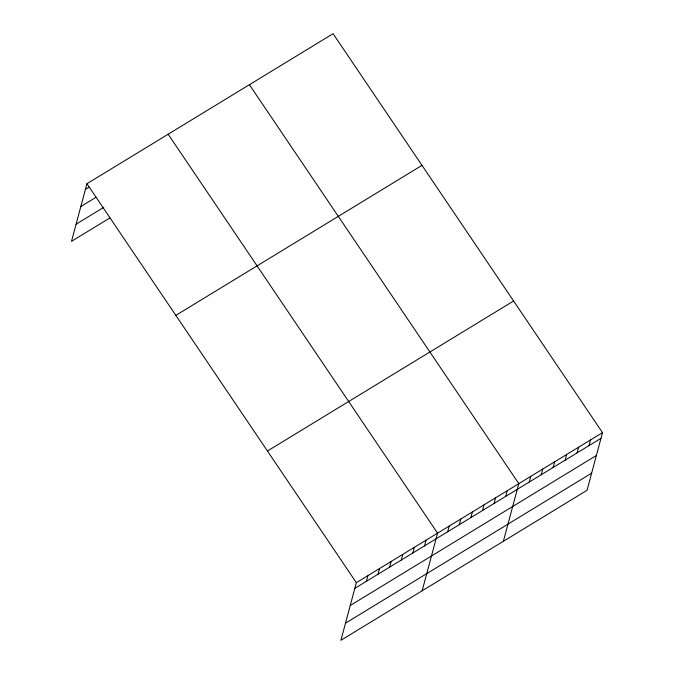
<?xml version="1.0" encoding="UTF-8"?>
<svg xmlns="http://www.w3.org/2000/svg" width="674" height="674" viewBox="0 0 674 674"><rect width="100%" height="100%" fill="white"/><g stroke="black" fill="none" stroke-linecap="round" stroke-linejoin="round"><path stroke-width="1.01" d="M602.505 432.641L356.352 582.665L340.909 640.3L587.062 490.276L602.505 432.641L333.091 33.7L86.938 183.724L71.495 241.359L109.879 217.963M366.437 581.274L367.962 575.596M378.038 574.206L379.563 568.519M389.648 567.137L391.164 561.45M401.249 560.06L402.774 554.373M412.85 552.992L414.375 547.305M424.46 545.915L425.985 540.228M422.143 590.795L437.586 533.159L168.163 134.219M447.662 531.769L449.187 526.082M459.272 524.701L460.797 519.014M470.873 517.624L472.398 511.937M482.483 510.555L483.999 504.868M494.084 503.478L495.609 497.791M505.685 496.409L507.21 490.723M503.368 541.281L518.812 483.646L249.397 84.705M529.25 482.045L530.767 476.366M541.205 474.757L542.73 469.079M553.16 467.478L554.685 461.791M565.115 460.19L566.64 454.503M577.07 452.903L578.595 447.216M589.025 445.615L590.55 439.928M85.413 189.411L88.985 187.237M80.821 206.556L95.994 197.305M76.086 224.215L103.762 207.348M175.847 315.373L422 165.349M267.443 451.016L513.596 300.992M354.836 588.351L600.981 438.327M350.236 605.496L596.389 455.472M345.509 623.155L591.654 473.131M86.938 183.724L356.352 582.665"/></g></svg>
